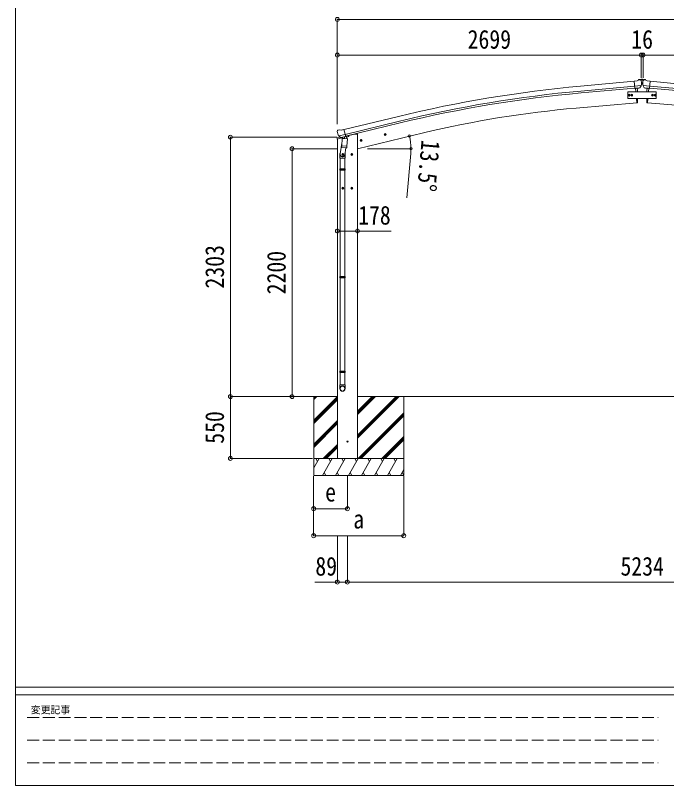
# Model space of a CAD drawing. Units: millimetres at full size, sheet at 1:35. Extents: x -9783 to 9892, y -6828 to 6752.
# Drawn here: x -9783 to -4000, y -6828 to 11 of the extents above; entities that cross this region are included whole.
import ezdxf
from ezdxf.enums import TextEntityAlignment as Align

# ---------------------------------------------------------------- set-up
doc = ezdxf.new("R2010")
doc.units = ezdxf.units.MM
doc.header["$LTSCALE"] = 35
doc.header["$PDMODE"] = 32
doc.header["$PDSIZE"] = 35
doc.linetypes.add('DASHED3', pattern=[4, 3, -1])
for name, color, linetype, lineweight in [('0-0_0', 7, 'Continuous', 9), ('0-1_本体', 4, 'Continuous', 9), ('0-2_部品', 7, 'Continuous', 9), ('0-3_ELV2', 3, 'Continuous', 9), ('0-A_寸法', 6, 'Continuous', 9), ('F-0_240', 7, 'Continuous', 9)]:
    doc.layers.add(name, color=color, linetype=linetype, lineweight=lineweight)
doc.styles.add('ＭＳ ゴシック', font='')
doc.styles.get('ＭＳ ゴシック').set_extended_font_data('MS Gothic')

msp = doc.modelspace()

# ---------------------------------------------------------------- linework, layer by layer
at = {"layer": '0-0_0'}
for p, q in [((-7521.04, -3373.39), (-6923.15, -3373.39)), ((-7134.15, -3400.72), (-7106.77, -3373.34)), ((-7134.15, -3386.58), (-7120.91, -3373.34)), ((-7134.15, -3373.39), (-7134.15, -4073.34)), ((-7134.15, -3584.56), (-6923.15, -3373.57)), ((-7134.15, -3598.71), (-6923.15, -3387.71)), ((-7134.15, -3612.85), (-6923.15, -3401.85)), ((-6745.15, -3744.35), (-6374.14, -3373.34)), ((-6745.15, -3716.06), (-6402.42, -3373.34)), ((-6745.15, -3730.21), (-6388.28, -3373.34)), ((-6745.15, -3532.22), (-6586.27, -3373.34)), ((-6745.15, -3518.07), (-6600.41, -3373.34)), ((-6745.15, -3503.93), (-6614.55, -3373.34)), ((-1691.15, -3373.39), (-6745.15, -3373.39)), ((-6334.15, -3373.34), (-6334.15, -4073.34)), ((-6740.29, -3923.34), (-6334.15, -3517.2)), ((-6726.15, -3923.34), (-6334.15, -3531.34)), ((-6712.01, -3923.34), (-6334.15, -3545.48)), ((-7134.15, -3796.7), (-6923.15, -3585.7)), ((-7134.15, -3810.84), (-6923.15, -3599.84)), ((-7134.15, -3824.98), (-6923.15, -3613.98)), ((-6528.16, -3923.34), (-6334.15, -3729.33)), ((-6514.02, -3923.34), (-6334.15, -3743.47)), ((-6499.87, -3923.34), (-6334.15, -3757.61)), ((-7048.66, -3923.34), (-6923.15, -3797.83)), ((-7034.52, -3923.34), (-6923.15, -3811.97)), ((-7020.37, -3923.34), (-6923.15, -3826.11)), ((-6334.15, -3923.34), (-7134.15, -3923.34)), ((-7134.15, -4007.17), (-7085.75, -3923.34)), ((-7100.75, -3949.32), (-7115.75, -3923.34)), ((-7056.88, -4073.34), (-6970.28, -3923.34)), ((-6985.28, -3949.32), (-7000.28, -3923.34)), ((-6941.41, -4073.34), (-6854.81, -3923.34)), ((-6745.15, -3923.34), (-6923.15, -3923.34)), ((-6869.81, -3949.32), (-6884.81, -3923.34)), ((-6825.94, -4073.34), (-6739.34, -3923.34)), ((-6754.34, -3949.32), (-6769.34, -3923.34)), ((-6710.47, -4073.34), (-6623.87, -3923.34)), ((-6638.87, -3949.32), (-6653.87, -3923.34)), ((-6595, -4073.34), (-6508.4, -3923.34)), ((-6538.4, -3923.34), (-6523.4, -3949.32)), ((-6479.53, -4073.34), (-6392.93, -3923.34)), ((-6407.93, -3949.32), (-6422.93, -3923.34)), ((-6364.06, -4073.34), (-6334.15, -4021.53)), ((-7134.15, -4073.34), (-6334.15, -4073.34)), ((-7041.88, -4047.36), (-7026.89, -4073.34)), ((-6926.41, -4047.36), (-6911.41, -4073.34)), ((-6810.94, -4047.36), (-6795.94, -4073.34)), ((-6695.47, -4047.36), (-6680.48, -4073.34)), ((-6580, -4047.36), (-6565.01, -4073.34)), ((-6464.53, -4047.36), (-6449.53, -4073.34)), ((-6349.06, -4047.36), (-6334.15, -4073.19))]:
    msp.add_line(p, q, dxfattribs=at)
msp.add_circle((-6834.15, -3773.34), 5, dxfattribs=at)
at = {"layer": '0-1_本体'}
for p, q in [((-4287.84, -574.37), (-4765.35, -617.58)), ((-4146.46, -574.37), (-3668.95, -617.58)), ((-4284.08, -617.37), (-4761.46, -660.56)), ((-4282.61, -634.15), (-4759.95, -677.33)), ((-4275.38, -636.53), (-4272.62, -667.99)), ((-4158.93, -636.53), (-4161.68, -667.99)), ((-4151.69, -634.15), (-3674.36, -677.33)), ((-4150.22, -617.37), (-3672.84, -660.56)), ((-4267.37, -727.99), (-4264.12, -765.13)), ((-4166.93, -727.99), (-4170.18, -765.13)), ((-4264.12, -765.13), (-4802.07, -812.2)), ((-4170.18, -765.13), (-3632.23, -812.2)), ((-6864.68, -1003.19), (-6381.8, -885.71)), ((-6854.6, -1045.16), (-6371.59, -927.69)), ((-6850.67, -1061.54), (-6367.61, -944.05)), ((-6923.15, -3923.34), (-6923.15, -1086.78)), ((-6822.16, -1055.82), (-6770.15, -1043.34)), ((-6746.15, -1043.34), (-6770.15, -1043.34)), ((-6158.07, -1032.15), (-6746.12, -1173.33)), ((-6745.15, -1043.34), (-6745.15, -3923.34))]:
    msp.add_line(p, q, dxfattribs=at)
at = {"layer": '0-1_本体', "color": 6}
msp.add_line((-6745.15, -1903.52), (-6923.15, -1903.52), dxfattribs=at)
at = {"layer": '0-1_本体'}
for centre, radius, start, end in [((-3769.23, -11627.58), 11054.98, 95.16866, 103.66973), ((-3769.23, -11627.58), 11011.82, 95.16974, 103.66973), ((-3769.23, -11627.58), 10994.98, 95.16974, 103.66973), ((-4003.06, -10027.85), 9250.23, 94.95525, 103.47191)]:
    msp.add_arc(centre, radius, start, end, dxfattribs=at)
at = {"layer": '0-2_部品'}
for p, q in [((-4261.44, -570.16), (-4288.01, -572.48)), ((-4282.35, -637.14), (-4288.01, -572.48)), ((-4225.14, -612.45), (-4284.06, -617.6)), ((-4261.44, -570.16), (-4249.72, -563.39)), ((-4234.82, -561.81), (-4248.48, -563)), ((-4236.39, -631.93), (-4225.46, -612.99)), ((-4225.68, -567.56), (-4231.17, -562.96)), ((-4224.62, -569.6), (-4224.5, -570.94)), ((-4209.69, -569.6), (-4209.8, -570.94)), ((-4209.16, -612.45), (-4150.24, -617.6)), ((-4197.91, -631.93), (-4208.84, -612.99)), ((-4208.62, -567.56), (-4203.14, -562.96)), ((-4199.49, -561.81), (-4185.82, -563)), ((-4172.86, -570.16), (-4184.58, -563.39)), ((-4172.86, -570.16), (-4146.3, -572.48)), ((-4151.95, -637.14), (-4146.3, -572.48)), ((-4272.39, -636.27), (-4282.35, -637.14)), ((-4272.62, -667.99), (-4275.38, -636.53)), ((-4259.51, -657.32), (-4261.01, -635.37)), ((-4259.05, -667.99), (-4259.51, -657.32)), ((-4238.78, -633.33), (-4246.49, -634)), ((-4195.52, -633.33), (-4187.82, -634)), ((-4175.26, -667.99), (-4174.8, -657.32)), ((-4174.8, -657.32), (-4173.3, -635.37)), ((-4161.92, -636.27), (-4151.95, -637.14)), ((-4161.68, -667.99), (-4158.93, -636.53)), ((-4264.32, -762.86), (-4267.37, -727.99)), ((-4258.93, -762.41), (-4258.09, -736.78)), ((-4258.09, -736.78), (-4258.02, -727.99)), ((-4176.21, -736.78), (-4176.28, -727.99)), ((-4175.38, -762.41), (-4176.21, -736.78)), ((-4169.98, -762.86), (-4166.93, -727.99)), ((-4264.08, -765.63), (-4264.32, -762.86)), ((-4261.47, -765.24), (-4264.08, -765.63)), ((-4172.83, -765.24), (-4170.22, -765.63)), ((-4170.22, -765.63), (-4169.98, -762.86)), ((-6926.14, -1018.77), (-6925.86, -1019.92)), ((-6921.92, -1010.19), (-6925.78, -1016.49)), ((-6918.82, -1007.94), (-6905.64, -1004.78)), ((-6891.08, -1007.45), (-6904.34, -1004.76)), ((-6891.08, -1007.45), (-6865.15, -1001.23)), ((-6926.71, -1087.39), (-6883.69, -1077.07)), ((-6926.71, -1080.5), (-6926.71, -1087.39)), ((-6898.26, -1071.31), (-6924.41, -1077.59)), ((-6912.08, -1059.07), (-6854.58, -1045.27)), ((-6895.23, -1073.98), (-6911.61, -1059.49)), ((-6892.52, -1074.55), (-6885, -1072.75)), ((-6891.69, -1074.45), (-6890.16, -1074.08)), ((-6890.16, -1074.08), (-6853.45, -1065.27)), ((-6888.32, -1074.31), (-6888.37, -1075.05)), ((-6887.61, -1076.09), (-6861.8, -1082.52)), ((-6880.7, -1081.43), (-6885.37, -1148.27)), ((-6835.01, -1084.63), (-6880.7, -1081.43)), ((-6878.92, -1078.25), (-6879.15, -1081.54)), ((-6859.4, -1067.09), (-6860.43, -1081.7)), ((-6853.45, -1065.27), (-6851.92, -1064.9)), ((-6850.37, -1062.8), (-6849.43, -1062.86)), ((-6849.43, -1062.86), (-6836.11, -1078.18)), ((-6845.13, -1067.81), (-6825.99, -1063.21)), ((-6839.68, -1151.47), (-6835.01, -1084.63)), ((-6836.11, -1078.18), (-6836.56, -1084.52)), ((-6822.16, -1054.6), (-6822.16, -1058.35)), ((-6718.02, -1093.15), (-6720.15, -1100.35)), ((-6710.72, -1091.4), (-6718.02, -1093.15)), ((-6710.52, -1108.32), (-6715.19, -1088.87)), ((-6705.55, -1096.85), (-6710.72, -1091.4)), ((-6508.64, -1049.57), (-6489.2, -1044.9)), ((-6504.09, -1041.79), (-6506.22, -1048.99)), ((-6496.79, -1040.04), (-6504.09, -1041.79)), ((-6496.58, -1056.96), (-6501.25, -1037.51)), ((-6491.62, -1045.49), (-6496.79, -1040.04)), ((-6493.75, -1052.68), (-6491.62, -1045.49)), ((-6883.64, -1123.5), (-6899.55, -1219.68)), ((-6886.23, -1160.74), (-6885.36, -1148.27)), ((-6885.83, -1162.09), (-6885.84, -1162.09)), ((-6839.68, -1151.47), (-6885.37, -1148.27)), ((-6839.7, -1151.46), (-6840.58, -1164.16)), ((-6722.58, -1100.93), (-6703.13, -1096.26)), ((-6707.69, -1104.04), (-6705.55, -1096.85)), ((-6901.7, -1256.84), (-6901.7, -1222.48)), ((-6865.15, -1223.58), (-6885.15, -1223.58)), ((-6884.39, -1162.87), (-6842.69, -1165.79)), ((-6875.15, -1216.07), (-6881.65, -1219.83)), ((-6881.65, -1219.83), (-6881.65, -1227.33)), ((-6881.65, -1227.33), (-6875.15, -1231.08)), ((-6875.15, -1233.58), (-6875.15, -1213.58)), ((-6868.65, -1219.83), (-6875.15, -1216.07)), ((-6848.12, -1165.41), (-6858.85, -1229)), ((-6855.7, -1222.18), (-6855.7, -1256.84)), ((-6785.15, -1223.58), (-6805.15, -1223.58)), ((-6795.15, -1216.07), (-6801.65, -1219.83)), ((-6801.65, -1219.83), (-6801.65, -1227.33)), ((-6801.65, -1227.33), (-6795.15, -1231.08)), ((-6795.15, -1233.58), (-6795.15, -1213.58)), ((-6788.65, -1219.83), (-6795.15, -1216.07)), ((-6855.7, -1256.84), (-6901.7, -1256.84)), ((-6899.7, -1256.84), (-6899.7, -1350.84)), ((-6857.7, -1256.84), (-6857.7, -1350.84)), ((-6901.7, -1352.84), (-6900.7, -1350.84)), ((-6855.7, -1352.84), (-6901.7, -1352.84)), ((-6855.7, -1360.84), (-6901.7, -1360.84)), ((-6856.7, -1350.84), (-6900.7, -1350.84)), ((-6856.7, -1362.84), (-6900.7, -1362.84)), ((-6899.7, -1362.84), (-6899.7, -2307.02)), ((-6857.7, -1362.84), (-6857.7, -2307.02)), ((-6855.7, -1352.84), (-6856.7, -1350.84)), ((-6855.7, -1360.84), (-6856.7, -1362.84)), ((-6855.7, -1352.84), (-6855.7, -1360.84)), ((-6865.15, -1523.58), (-6885.15, -1523.58)), ((-6875.15, -1516.07), (-6881.65, -1519.83)), ((-6881.65, -1519.83), (-6881.65, -1527.33)), ((-6881.65, -1527.33), (-6875.15, -1531.08)), ((-6875.15, -1533.58), (-6875.15, -1513.58)), ((-6868.65, -1519.83), (-6875.15, -1516.07)), ((-6785.15, -1523.58), (-6805.15, -1523.58)), ((-6795.15, -1516.07), (-6801.65, -1519.83)), ((-6801.65, -1519.83), (-6801.65, -1527.33)), ((-6801.65, -1527.33), (-6795.15, -1531.08)), ((-6795.15, -1533.58), (-6795.15, -1513.58)), ((-6788.65, -1519.83), (-6795.15, -1516.07)), ((-6901.7, -2309.02), (-6900.7, -2307.02)), ((-6855.7, -2309.02), (-6901.7, -2309.02)), ((-6855.7, -2317.02), (-6901.7, -2317.02)), ((-6856.7, -2307.02), (-6900.7, -2307.02)), ((-6856.7, -2319.02), (-6900.7, -2319.02)), ((-6899.7, -2319.02), (-6899.7, -3147.21)), ((-6857.7, -2319.02), (-6857.7, -3147.21)), ((-6855.7, -2309.02), (-6856.7, -2307.02)), ((-6855.7, -2317.02), (-6856.7, -2319.02)), ((-6855.7, -2309.02), (-6855.7, -2317.02)), ((-6901.7, -3149.21), (-6900.7, -3147.21)), ((-6855.7, -3149.21), (-6901.7, -3149.21)), ((-6855.7, -3157.21), (-6901.7, -3157.21)), ((-6856.7, -3147.21), (-6900.7, -3147.21)), ((-6856.7, -3159.21), (-6900.7, -3159.21)), ((-6899.7, -3159.21), (-6899.7, -3269.21)), ((-6857.7, -3159.21), (-6857.7, -3269.21)), ((-6855.7, -3149.21), (-6856.7, -3147.21)), ((-6855.7, -3157.21), (-6856.7, -3159.21)), ((-6855.7, -3149.21), (-6855.7, -3157.21)), ((-6901.7, -3303.35), (-6901.7, -3269.21)), ((-6855.7, -3269.21), (-6901.7, -3269.21)), ((-6855.7, -3303.35), (-6855.7, -3269.21))]:
    msp.add_line(p, q, dxfattribs=at)
for points in [[(-4225.07, -611.81), (-4225.36, -612.8), (-4225.46, -612.99)], [(-4209.23, -611.81), (-4208.95, -612.8), (-4208.84, -612.99)], [(-4272.39, -636.27), (-4272.12, -636.34), (-4246.74, -634.12), (-4246.49, -634)], [(-4161.92, -636.27), (-4162.19, -636.34), (-4187.56, -634.12), (-4187.82, -634)], [(-6859.72, -1066.68), (-6850, -1064.34), (-6865.15, -1001.23)], [(-6912.35, -1058.5), (-6911.77, -1059.34), (-6911.61, -1059.49)], [(-6859.72, -1066.68), (-6859.96, -1066.83), (-6884.72, -1072.77), (-6885, -1072.75)], [(-6506.22, -1048.99), (-6501.05, -1054.43), (-6493.75, -1052.68)], [(-6720.15, -1100.35), (-6714.98, -1105.8), (-6707.69, -1104.04)], [(-6875.15, -1231.08), (-6868.65, -1227.33), (-6868.65, -1219.83)], [(-6795.15, -1231.08), (-6788.65, -1227.33), (-6788.65, -1219.83)], [(-6901.7, -1352.84), (-6901.7, -1360.84), (-6900.7, -1362.84)], [(-6875.15, -1531.08), (-6868.65, -1527.33), (-6868.65, -1519.83)], [(-6795.15, -1531.08), (-6788.65, -1527.33), (-6788.65, -1519.83)], [(-6901.7, -2309.02), (-6901.7, -2317.02), (-6900.7, -2319.02)], [(-6901.7, -3149.21), (-6901.7, -3157.21), (-6900.7, -3159.21)]]:
    msp.add_lwpolyline(points, dxfattribs=at)
for centre, radius in [((-4310.15, -697.99), 6.5), ((-6712.85, -1098.6), 8.5), ((-6712.85, -1098.6), 7.7), ((-6712.85, -1098.6), 6.5), ((-6498.92, -1047.24), 8.5), ((-6498.92, -1047.24), 7.7), ((-6498.92, -1047.24), 6.5), ((-6875.15, -1223.58), 8.5), ((-6875.15, -1223.58), 7.7), ((-6875.15, -1223.58), 6.5), ((-6795.15, -1223.58), 8.5), ((-6795.15, -1223.58), 7.7), ((-6795.15, -1223.58), 6.5), ((-6875.15, -1523.58), 8.5), ((-6875.15, -1523.58), 7.7), ((-6875.15, -1523.58), 6.5), ((-6795.15, -1523.58), 8.5), ((-6795.15, -1523.58), 7.7), ((-6795.15, -1523.58), 6.5)]:
    msp.add_circle(centre, radius, dxfattribs=at)
at = {"layer": '0-2_部品', "color": 4}
msp.add_circle((-6834.15, -3773.34), 4.5, dxfattribs=at)
at = {"layer": '0-2_部品'}
for centre, radius, start, end in [((-4248.22, -565.99), 3, 95, 120), ((-4234.38, -566.79), 5, 50.00648, 94.99352), ((-4426.13, -588.58), 202.4, 353.4085, 5), ((-4008.18, -588.58), 202.4, 175, 186.5915), ((-4199.92, -566.79), 5, 85.00648, 129.99352), ((-4186.08, -565.99), 3, 60, 85), ((-4261.91, -762.27), 3, 278.50322, 357.46219), ((-4172.39, -762.27), 3, 182.53781, 261.49678), ((-6729.06, -972.67), 202.4, 193.5, 205.09125), ((-6917.66, -1012.8), 5, 103.5, 148.5), ((-6904.94, -1007.7), 3, 78.5, 103.5), ((-6923.71, -1080.5), 3, 103.5, 180), ((-6891.8, -1073.96), 0.5, 248.23754, 283.5), ((-6888.82, -1074.27), 0.5, 356, 103.5), ((-6887.37, -1075.12), 1, 176, 256), ((-6861.45, -1081.55), 1.03, 250.03897, 351.96569), ((-6858.81, -1067.17), 0.604, 100.59842, 172.20595), ((-6852.04, -1064.41), 0.5, 283.5, 318.76246), ((-6827.16, -1058.35), 5, 283.5, 0), ((-6884.29, -1160.91), 1.95, 175.04017, 217.47766), ((-6884.25, -1160.88), 2, 217.40962, 266), ((-6871.7, -1222.48), 30, 177.45142, 180), ((-6842.55, -1163.8), 2, 266, 349.46843)]:
    msp.add_arc(centre, radius, start, end, dxfattribs=at)
for centre, major_axis, ratio, start_param, end_param in [((-4220.29, -565.55), (-15.35, 3.44), 0.101033, 5.9751426, 5.9753737), ((-4227.61, -569.85), (2.71, -1.31), 0.997474, 0.5366567, 1.3225652), ((-4206.69, -569.85), (-2.71, -1.31), 0.997474, 4.9606201, 5.7465286), ((-4214.01, -565.55), (15.35, 3.44), 0.101033, 0.3078116, 0.3080427), ((-4239.05, -630.34), (1.62, -2.54), 0.997631, 5.8041905, 5.8929484), ((-4239.12, -630.23), (-3.5, 2.17), 0.650902, 2.1145521, 2.1873627), ((-4238.99, -630.42), (1.62, -2.54), 0.997631, 5.965759, 6.7621801), ((-4195.31, -630.42), (-1.62, -2.54), 0.997631, 5.8041905, 6.6006116), ((-4195.18, -630.23), (3.5, 2.17), 0.650902, 4.0958226, 4.1686332), ((-4195.25, -630.34), (-1.62, -2.54), 0.997631, 0.3902369, 0.4789948), ((-6923.22, -1018.05), (-1.57, -2.57), 0.99628, 4.712389, 5.4996506), ((-6893.24, -1071.73), (-0.73, -2.92), 0.997631, 5.8041905, 6.6006116), ((-6893.19, -1071.5), (2.63, 3.16), 0.650902, 4.0958226, 4.1686332), ((-6893.22, -1071.63), (-0.73, -2.92), 0.997631, 0.3902369, 0.4789948), ((-6878.7, -1222.18), (23, 0), 0.996195, 2.5560258, 6.5663028), ((-6878.7, -1222.18), (21, 0), 0.996195, 2.9349147, 5.9512394), ((-6878.7, -3301.61), (-23, 0), 0.996195, 3.1415927, 6.2831853), ((-6878.7, -3303.35), (-23, 0), 0.996195, 3.1415927, 6.2831853), ((-6878.7, -3303.35), (0, -23.43), 0.981806, 4.712389, 7.8539816)]:
    msp.add_ellipse(centre, major_axis=major_axis, ratio=ratio, start_param=start_param, end_param=end_param, dxfattribs=at)
msp.add_ellipse((-6878.7, -3303.35), major_axis=(21, 0), ratio=0.996195, dxfattribs=at)
at = {"layer": '0-3_ELV2'}
for p, q in [((-4222.15, -554.72), (-4246.29, -556.84)), ((-4223.9, -596.22), (-4212.51, -596.22)), ((-4222.15, -554.72), (-4214.15, -554.72)), ((-4216.89, -559.44), (-4216.05, -559.44)), ((-4216.89, -592.14), (-4216.05, -592.14)), ((-4214.15, -554.72), (-4190.01, -556.84)), ((-4186.65, -562.66), (-4190.01, -556.84)), ((-4186.65, -563.33), (-4186.65, -562.66))]:
    msp.add_line(p, q, dxfattribs=at)
for points in [[(-4249.65, -563.24), (-4249.65, -562.66), (-4246.29, -556.84)], [(-4219.41, -558.6), (-4220.25, -558.6), (-4220.25, -559.44), (-4219.41, -559.44)], [(-4219.41, -591.3), (-4220.25, -591.3), (-4220.25, -592.14), (-4219.41, -592.14)], [(-4217.73, -557.76), (-4217.73, -556.92), (-4218.57, -556.92), (-4218.57, -557.76)], [(-4218.57, -560.28), (-4218.57, -561.12), (-4217.73, -561.12), (-4217.73, -560.28)], [(-4217.73, -590.46), (-4217.73, -589.62), (-4218.57, -589.62), (-4218.57, -590.46)], [(-4218.57, -592.98), (-4218.57, -593.82), (-4217.73, -593.82), (-4217.73, -592.98)], [(-4216.05, -559.44), (-4216.05, -558.6), (-4216.89, -558.6)], [(-4216.05, -592.14), (-4216.05, -591.3), (-4216.89, -591.3)]]:
    msp.add_lwpolyline(points, dxfattribs=at)
for points in [[(-4093.15, -727.99), (-4093.15, -667.99), (-4343.15, -667.99), (-4343.15, -727.99)], [(-4341.16, -697.99), (-4337.4, -691.49), (-4329.9, -691.49), (-4326.15, -697.99), (-4329.9, -704.49), (-4337.4, -704.49)], [(-4317.66, -697.99), (-4313.9, -691.49), (-4306.4, -691.49), (-4302.65, -697.99), (-4306.4, -704.49), (-4313.9, -704.49)], [(-4118.65, -697.99), (-4122.4, -691.49), (-4129.9, -691.49), (-4133.66, -697.99), (-4129.9, -704.49), (-4122.4, -704.49)], [(-4095.15, -697.99), (-4098.9, -691.49), (-4106.4, -691.49), (-4110.16, -697.99), (-4106.4, -704.49), (-4098.9, -704.49)]]:
    msp.add_lwpolyline(points, close=True, dxfattribs=at)
for centre, radius in [((-4218.15, -559.02), 3.5), ((-4218.15, -591.72), 3.5), ((-4333.65, -697.99), 8.5), ((-4333.65, -697.99), 7.7), ((-4333.65, -697.99), 6.5), ((-4310.15, -697.99), 8.5), ((-4310.15, -697.99), 7.7), ((-4310.15, -697.99), 6.5), ((-4126.15, -697.99), 8.5), ((-4126.15, -697.99), 7.7), ((-4126.15, -697.99), 6.5), ((-4102.65, -697.99), 8.5), ((-4102.65, -697.99), 7.7), ((-4102.65, -697.99), 6.5)]:
    msp.add_circle(centre, radius, dxfattribs=at)
for centre, start, end in [((-4219.41, -557.76), 270, 0), ((-4219.41, -560.28), 0, 90), ((-4219.41, -590.46), 270, 0), ((-4219.41, -592.98), 0, 90), ((-4216.89, -557.76), 180, 270), ((-4216.89, -560.28), 90, 180), ((-4216.89, -590.46), 180, 270), ((-4216.89, -592.98), 90, 180)]:
    msp.add_arc(centre, 0.84, start, end, dxfattribs=at)
at = {"layer": '0-A_寸法'}
for p, q in [((-6924.15, -24.98), (-6924.15, -341.6)), ((-6924.15, -24.98), (-1510.15, -24.98)), ((-6924.15, -341.6), (-6924.15, -953.82)), ((-6924.15, -341.6), (-4225.15, -341.6)), ((-4225.15, -341.6), (-4225.15, -544.71)), ((-4225.15, -341.6), (-4209.15, -341.6)), ((-4209.15, -341.6), (-4209.15, -544.71)), ((-1510.15, -341.6), (-4209.15, -341.6)), ((-7873.72, -3373.34), (-7873.72, -1070.34)), ((-7873.72, -1070.34), (-6928.64, -1070.34)), ((-7325.75, -3373.34), (-7325.75, -1173.34)), ((-7325.75, -1173.34), (-6928.64, -1173.34)), ((-6656.65, -1173.34), (-6269.8, -1173.34)), ((-6272.65, -1215.8), (-6307.01, -1608.3)), ((-6745.15, -1903.52), (-6445.15, -1903.52)), ((-7873.72, -3373.34), (-7145.61, -3373.34)), ((-7873.72, -3923.34), (-7873.72, -3373.34)), ((-7873.72, -3923.34), (-7145.61, -3923.34)), ((-7134.4, -4609.7), (-7134.4, -4080.76)), ((-7134.4, -4369.72), (-7134.4, -4080.76)), ((-6834.15, -4369.72), (-6834.15, -4080.76)), ((-6334.4, -4609.7), (-6334.4, -4080.76)), ((-6834.15, -4369.72), (-7134.4, -4369.72)), ((-7134.4, -4609.7), (-6334.4, -4609.7)), ((-6923.15, -5020.54), (-6923.15, -4609.7)), ((-6834.15, -5020.54), (-6834.15, -4609.7)), ((-6923.15, -5020.54), (-7123.15, -5020.54)), ((-6923.15, -5020.54), (-6834.15, -5020.54)), ((-6834.15, -5020.54), (-1600.15, -5020.54))]:
    msp.add_line(p, q, dxfattribs=at)
for centre in [(-6284.25, -1059.68), (-6270.8, -1173.34)]:
    msp.add_circle(centre, 10.62, dxfattribs=at)
for start, end in [(0, 13.5), (354.99678, 0)]:
    msp.add_arc((-6757.65, -1173.34), 486.86, start, end, dxfattribs=at)
for p in [(-6924.15, -24.98), (-6924.15, -341.6), (-4225.15, -341.6), (-4209.15, -341.6), (-7873.72, -1070.34), (-7325.75, -1173.34), (-6923.15, -1903.52), (-6745.15, -1903.52), (-7873.72, -3373.34), (-7325.75, -3373.34), (-7873.72, -3923.34), (-7134.4, -4369.72), (-6834.15, -4369.72), (-7134.4, -4609.7), (-6334.4, -4609.7), (-6923.15, -5020.54), (-6834.15, -5020.54)]:
    msp.add_point(p, dxfattribs=at)
at = {"layer": 'F-0_240', "color": 5}
for p, q in [((-9783.03, 6751.9), (-9783.03, -6828.1)), ((-9783.03, -5953.1), (9396.97, -5953.1)), ((-9783.03, -6023.1), (6285.75, -6023.1)), ((-9783.03, -6828.1), (9396.97, -6828.1))]:
    msp.add_line(p, q, dxfattribs=at)
at = {"layer": 'F-0_240', "color": 4, "linetype": 'DASHED3'}
for p, q in [((-9678.03, -6224.35), (-4074.25, -6224.35)), ((-9678.03, -6425.6), (-4074.25, -6425.6)), ((-9678.03, -6626.85), (-4074.25, -6626.85))]:
    msp.add_line(p, q, dxfattribs=at)

# ---------------------------------------------------------------- texts
at = {"layer": '0-A_寸法', "color": 7, "style": 'ＭＳ ゴシック', "width": 0.85}
for s, p in [('2699', (-5767.15, -334.6)), ('16', (-4313.4, -334.6)), ('178', (-6739.52, -1896.52)), ('e', (-7032.52, -4355.22)), ('a', (-6782.52, -4595.2)), ('89', (-7119.4, -5013.54)), ('5234', (-4409.65, -5013.54))]:
    msp.add_text(s, height=166.8, dxfattribs=at).set_placement(p, align=Align.BOTTOM_LEFT)
for s, rotation, p in [('13.5°', 264.997, (-6225.37, -1085.67)), ('2303', 90, (-7880.72, -2414.34)), ('2200', 90, (-7332.75, -2465.84)), ('550', 90, (-7880.72, -3792.71))]:
    msp.add_text(s, height=166.8, rotation=rotation, dxfattribs=at).set_placement(p, align=Align.BOTTOM_LEFT)
at = {"layer": 'F-0_240', "style": 'ＭＳ ゴシック'}
msp.add_text('変更記事', height=64.15, dxfattribs=at).set_placement((-9646.27, -6206.85), align=Align.BOTTOM_LEFT)

doc.saveas('drawing.dxf')
